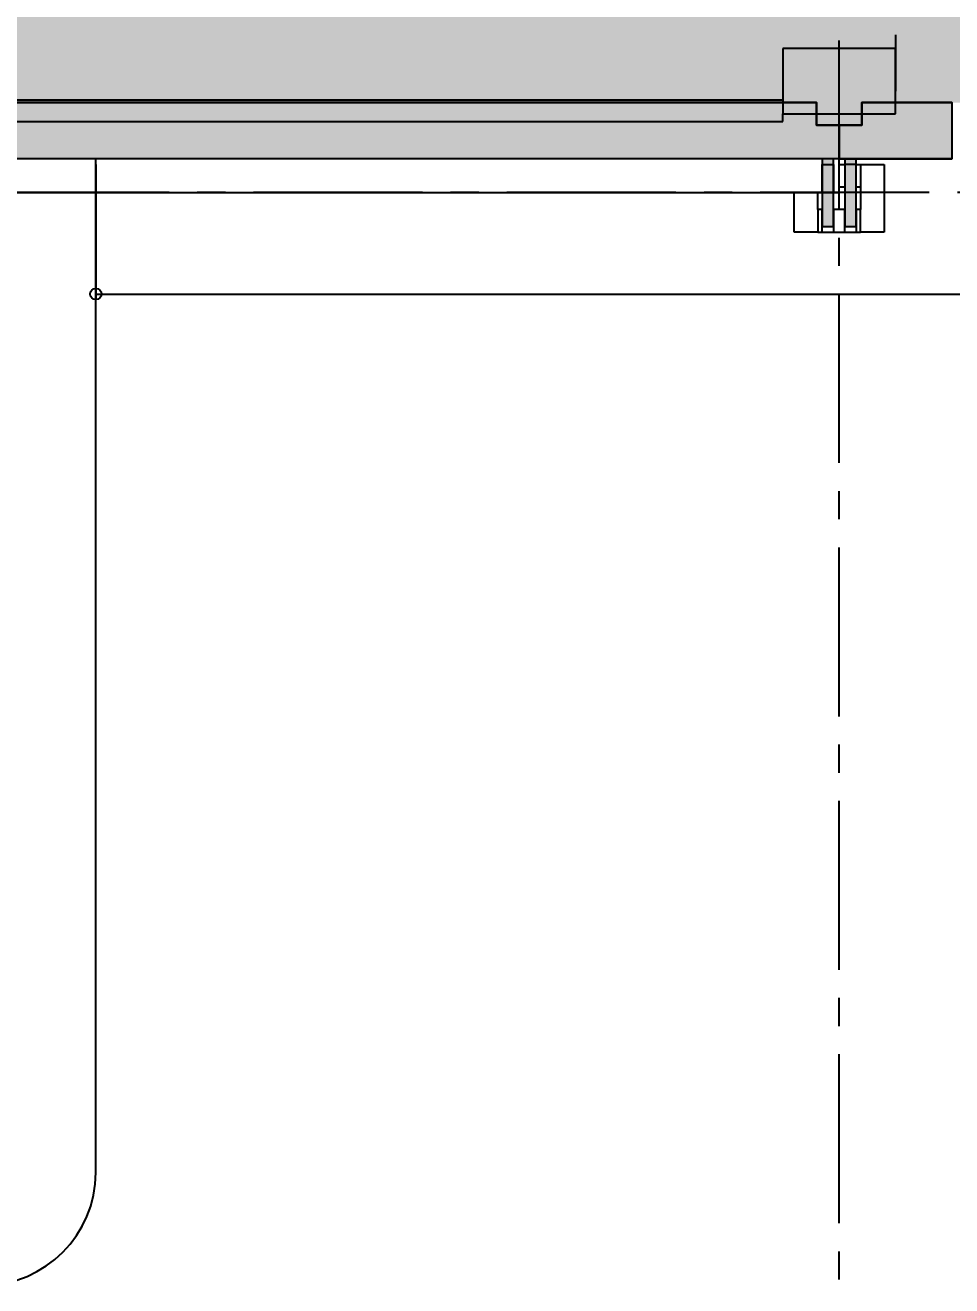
# Model space of a CAD drawing. Header units: inches. Extents: x -5 to 57, y -105 to 48.
# Drawn here: x 11.39 to 15.5, y 15 to 20.59 of the extents above; entities that cross this region are included whole.
import ezdxf

# ---------------------------------------------------------------- set-up
doc = ezdxf.new("R2010")
doc.units = ezdxf.units.IN
doc.header["$MEASUREMENT"] = 0
for name, pattern in [('CENTER2', [1.125, 0.75, -0.125, 0.125, -0.125]), ('CONTINUA', [0]), ('DASHED2', [0.375, 0.25, -0.125])]:
    doc.linetypes.add(name, pattern=pattern)
doc.layers.get('Defpoints').update_dxf_attribs({"color": 140})
for name, color, linetype in [('AL-Mamp', 3, 'Continuous'), ('Al-Proyecciones', 1, 'DASHED2'), ('DIM-Cotas100', 2, 'Continuous'), ('EJES-Estructura', 3, 'CENTER2'), ('EQ-Fijo', 1, 'Continuous'), ('ES-Columna', 4, 'CONTINUA'), ('HTC-Estructura', 250, 'CONTINUA'), ('HTC-TexturaPiso', 7, 'Continuous'), ('SectionCutEdges', 240, 'Continuous'), ('Z_SKP', 7, 'Continuous')]:
    doc.layers.add(name, color=color, linetype=linetype)
doc.layers.add('HTC-Mamposterías', color=253, linetype='Continuous', lineweight=9)
doc.styles.add('2.0 RobotoLight', font='Roboto-Light.ttf', dxfattribs={"height": 0.2})
doc.dimstyles.new('1.100 circulo alineado', dxfattribs={"dimtxt": 0.2, "dimasz": 0.05, "dimexe": 0.025, "dimexo": 0.025, "dimgap": 0.025, "dimtad": 0, "dimzin": 0, "dimtxsty": '2.0 RobotoLight', "dimblk": 'ORIGIN', "dimcen": 0, "dimdle": 0.001, "dimclre": 1, "dimadec": 0, "dimazin": 0, "dimtfac": 1, "dimtmove": 2, "dimatfit": 2, "dimldrblk": 'DOT', "dimfxl": 1, "dimtolj": 1, "dimtzin": 0, "dimlwd": -1, "dimlwe": -1, "dimarcsym": 1})

# ---------------------------------------------------------------- blocks, each defined once
blk = doc.blocks.new('skp')
for p, q in [((19.67499999999887, 20.19999999999997), (19.85000000000017, 20.19999999999997)), ((19.67499999999887, 20.09499999999998), (19.67499999999887, 20.19999999999997)), ((19.77499999999887, 20.09499999999998), (19.67499999999887, 20.09499999999998)), ((19.67499999999887, 20.09499999999998), (19.67499999999887, 20.07499999999998)), ((19.77499999999887, 20.09499999999998), (19.85000000000016, 20.09499999999998)), ((19.77499999999887, 20.07499999999998), (19.77499999999887, 20.09499999999998)), ((19.67499999999887, 20.02499999999998), (19.67499999999887, 19.97499999999999)), ((19.77499999999887, 19.97499999999999), (19.77499999999887, 20.02499999999998)), ((19.87499999999886, 19.97499999999999), (19.87499999999886, 20)), ((19.97499999999886, 19.99999999999999), (19.97499999999886, 19.97499999999999)), ((19.67499999999887, 19.92499999999999), (19.67499999999887, 19.90499999999999)), ((19.77499999999887, 19.90499999999999), (19.77499999999887, 19.92499999999999)), ((19.87499999999886, 19.90499999999999), (19.87499999999886, 19.92499999999999)), ((19.97499999999886, 19.92499999999999), (19.97499999999886, 19.90499999999999)), ((19.67499999999887, 19.90499999999999), (19.77499999999887, 19.90499999999999)), ((19.67499999999887, 19.8), (19.67499999999887, 19.90499999999999)), ((19.87499999999886, 19.90499999999999), (19.77499999999887, 19.90499999999999)), ((19.97499999999886, 19.90499999999999), (19.87499999999886, 19.90499999999999)), ((19.97499999999886, 19.90499999999999), (19.97499999999887, 19.8)), ((19.97499999999887, 19.8), (19.67499999999887, 19.8))]:
    blk.add_line(p, q)
at = {"layer": 'SectionCutEdges'}
for p, q in [((20.26021812656079, 20.24999999999999), (20.26021812656079, 31.75000000000023)), ((20.16513544435595, 23.89999999999997), (20.16513544435595, 20.24999999999999)), ((20.24999999999909, 20.24999999999996), (20.24999999999969, 23.89999999999997)), ((19.85000000000063, 23.69999999999999), (19.85000000000017, 20.19999999999997)), ((20.16513544435595, 20.24999999999999), (20.19999999999949, 20.24999999999996)), ((20.24999999999909, 20.24999999999996), (20.19999999999949, 20.24999999999996)), ((20.19999999999949, 20.24999999999996), (20.19999999999949, 20.09999999999998)), ((20.24999999999907, 20.09999999999997), (20.24999999999909, 20.24999999999996)), ((20.26021812656079, 20.24999999999999), (20.24999999999909, 20.24999999999996)), ((20.49007588413474, 20.24999999999996), (20.26021812656079, 20.24999999999999)), ((20.49007588413474, 19.74999999999998), (20.49007588413474, 20.24999999999996)), ((19.85000000000017, 20.19999999999997), (19.85000000000016, 20.09499999999998)), ((19.85000000000016, 20.09499999999998), (19.85000000000016, 20.07499999999998)), ((20.14999999999944, 20.09999999999999), (20.19999999999949, 20.09999999999998)), ((20.14999999999895, 20.00000000000001), (20.14999999999944, 20.09999999999999)), ((20.19999999999949, 20.09999999999998), (20.24999999999907, 20.09999999999997)), ((20.19999999999949, 20.09999999999998), (20.19999999999949, 19.9)), ((19.67499999999887, 20.07499999999998), (19.67499999999887, 20.02499999999998)), ((19.67499999999887, 20.07499999999998), (19.77499999999887, 20.07499999999998)), ((19.85000000000016, 20.07499999999998), (19.77499999999887, 20.07499999999998)), ((19.85000000000016, 20.07499999999998), (19.97499999999886, 20.07499999999998)), ((19.85000000000016, 20.07499999999998), (19.85000000000015, 20.02499999999998)), ((19.97499999999886, 20.07499999999998), (19.97499999999886, 20.02499999999998)), ((19.77499999999887, 20.02499999999998), (19.67499999999887, 20.02499999999998)), ((19.77499999999887, 20.02499999999998), (19.85000000000015, 20.02499999999998)), ((19.85000000000015, 20.02499999999998), (19.85000000000015, 20)), ((19.97499999999886, 20.02499999999998), (19.85000000000015, 20.02499999999998)), ((19.85000000000015, 20), (19.87499999999886, 20)), ((19.87499999999886, 20), (19.97499999999886, 19.99999999999999)), ((19.97499999999886, 19.99999999999999), (20.0000000000001, 19.99999999999999)), ((20.0000000000001, 19.99999999999999), (19.99999999999954, 19.50000000000001)), ((20.14999999999895, 20.00000000000001), (20.0000000000001, 19.99999999999999)), ((20.14999999999949, 19.9), (20.14999999999895, 20.00000000000001)), ((19.67499999999887, 19.97499999999999), (19.67499999999887, 19.92499999999999)), ((19.67499999999887, 19.97499999999999), (19.77499999999887, 19.97499999999999)), ((19.77499999999887, 19.92499999999999), (19.67499999999887, 19.92499999999999)), ((19.87499999999886, 19.97499999999999), (19.77499999999887, 19.97499999999999)), ((19.77499999999887, 19.92499999999999), (19.87499999999886, 19.92499999999999)), ((19.97499999999886, 19.97499999999999), (19.87499999999886, 19.97499999999999)), ((19.87499999999886, 19.92499999999999), (19.97499999999886, 19.92499999999999)), ((19.97499999999886, 19.92499999999999), (19.97499999999886, 19.97499999999999)), ((20.19999999999949, 19.9), (20.14999999999949, 19.9)), ((20.24999999999895, 19.90000000000001), (20.19999999999949, 19.9)), ((20.19999999999949, 19.9), (20.19999999999949, 19.74999999999998)), ((20.24999999999895, 19.74999999999998), (20.24999999999895, 19.90000000000001)), ((20.19999999999949, 19.74999999999998), (20.24999999999895, 19.74999999999998)), ((20.24999999999895, 19.74999999999998), (20.49007588413474, 19.74999999999998)), ((20.24999999999895, 19.50000000000001), (20.24999999999895, 19.74999999999998))]:
    blk.add_line(p, q, dxfattribs=at)
blk = doc.blocks.new('columna')
at = {"layer": 'HTC-Estructura'}
h = blk.add_hatch(color=256, dxfattribs=at)
h.dxf.hatch_style = 1
h.paths.add_polyline_path([(0.09999999999999432, 0), (0.1499999999999986, 1.77635683940025e-15), (0.1499999999999986, 0.3000000000000007), (0.09999999999999432, 0.2999999999999989)])
h.paths.add_polyline_path([(0, 0), (0.05000000000000426, 1.77635683940025e-15), (0.05000000000000426, 0.3000000000000007), (0, 0.2999999999999989)])
for points in [[(0, 0), (0.05000000000000426, 1.77635683940025e-15), (0.05000000000000426, 0.3000000000000007), (0, 0.2999999999999989)], [(0.09999999999999432, 0), (0.1499999999999986, 1.77635683940025e-15), (0.1499999999999986, 0.3000000000000007), (0.09999999999999432, 0.2999999999999989)]]:
    blk.add_lwpolyline(points, close=True)
blk = doc.blocks.new('_Origin')
at = {"layer": 'DIM-Cotas100', "color": 0, "lineweight": -2}
blk.add_line((0, 0), (-1, 0), dxfattribs=at)
blk.add_circle((0, 0), 0.5, dxfattribs=at)
blk = doc.blocks.new('*D50')
at = {"layer": 'Defpoints', "color": 0, "lineweight": -3, "transparency": 16777216}
for p in [(11.69999999999999, 20.00000000000008), (27.19999999999998, 20.00000000000009), (27.19999999999998, 19.40000000000009)]:
    blk.add_point(p, dxfattribs=at)
at = {"layer": 'DIM-Cotas100', "color": 1, "transparency": 16777216}
for p, q in [((11.69999999999999, 19.97500000000008), (11.69999999999999, 19.37500000000009)), ((27.19999999999998, 19.97500000000009), (27.19999999999998, 19.37500000000009))]:
    blk.add_line(p, q, dxfattribs=at)
at = {"layer": 'DIM-Cotas100', "color": 0, "transparency": 16777216}
for p, q in [((11.74999999999999, 19.40000000000009), (19.83302609818578, 19.40000000000009)), ((27.14999999999998, 19.40000000000009), (20.51956455972424, 19.40000000000009))]:
    blk.add_line(p, q, dxfattribs=at)
at = {"layer": 'DIM-Cotas100', "color": 0, "transparency": 16777216, "xscale": 0.05, "yscale": 0.05, "zscale": 0.05, "rotation": 180}
blk.add_blockref('_Origin', (11.69999999999999, 19.40000000000009), dxfattribs=at)
at = {"layer": 'DIM-Cotas100', "color": 0, "transparency": 16777216, "xscale": 0.05, "yscale": 0.05, "zscale": 0.05}
blk.add_blockref('_Origin', (27.19999999999998, 19.40000000000009), dxfattribs=at)
at = {"layer": 'DIM-Cotas100', "color": 0, "lineweight": -3, "transparency": 16777216, "insert": (20.17629532895501, 19.40000000000009), "char_height": 0.2, "attachment_point": 5, "style": '2.0 RobotoLight'}
blk.add_mtext('\\A1;15,50', dxfattribs=at)
blk = doc.blocks.new('_Dot')
at = {"color": 0, "linetype": 'ByBlock', "lineweight": -2}
blk.add_line((-0.5, 0), (-1, 0), dxfattribs=at)
at = {"color": 0, "linetype": 'ByBlock', "lineweight": -2, "const_width": 0.5}
blk.add_lwpolyline([(-0.25, 0, 1), (0.25, 0, 1)], format="xyb", close=True, dxfattribs=at)

msp = doc.modelspace()

# ---------------------------------------------------------------- hatches: boundary and pattern name
at = {"layer": 'HTC-Mamposterías', "lineweight": -3}
h = msp.add_hatch(color=256, dxfattribs=at)
h.dxf.hatch_style = 1
h.paths.add_polyline_path([(9.7, 19.99999999999954), (8.99999999999981, 19.99999999999954), (8.999999999999917, 17.44999999999957), (8.899999999999922, 17.44999999999957), (8.899999999999709, 18.19999999999957), (6.900000000000252, 18.19999999999908), (6.900000000000252, 15.2), (8.899999999999922, 15.2), (8.899999999999922, 16.64999999999957), (8.999999999999917, 16.64999999999957), (9.000000000001082, 15.00000000000001), (6.799999999999203, 14.99999999999872), (6.799999999998962, 18.70000000000011), (6.899999999999933, 18.70000000000011), (6.899999999999997, 18.3999999999991), (8.799999999999956, 18.39999999999925), (8.79999999999995, 19.99999999999957), (6.899999999999932, 19.99999999999918), (6.899999999999932, 19.70000000000006), (6.799999999999841, 19.70000000000006), (6.799999999999832, 19.99999999999918), (6.499999999999862, 19.9999999999991), (6.499999999999862, 20.24999999999903), (6.900000000000009, 20.24999999999903), (6.899999999999988, 20.14999999999891), (7.100000000000019, 20.14999999999892), (7.100000000000019, 20.24999999999905), (9.700000000000001, 20.24999999999905)])
h.paths.add_polyline_path([(2.899999999999778, 19.00000000000084), (1.899999999999785, 19.00000000000067), (1.90000000000051, 20.40000000000067), (2.900000000000503, 20.40000000000067), (2.900000000000373, 20.14999999999884), (3.100000000000161, 20.14999999999884), (3.099999999999994, 20.24999999999903), (5.899999999999872, 20.24999999999903), (5.899999999999856, 19.99999999999894), (5.599999999999886, 19.99999999999886), (5.600000000000142, 18.92499999999932), (5.500000000000147, 18.92499999999932), (5.499999999999849, 19.99999999999954), (3.100000000000161, 19.99999999999956), (3.100000000000474, 18.0499999999999), (5.500000000000147, 18.04999999999988), (5.500000000000147, 18.12499999999913), (5.600000000000042, 18.12499999999913), (5.600000000000042, 17.92499999999908), (5.500000000000147, 17.92499999999908), (5.500000000000147, 17.94999999999986), (3.10000000000044, 17.94999999999983), (3.100000000000474, 15.09999999999915), (5.200000000000269, 15.09999999999915), (5.200000000000212, 17.07499999999886), (5.500000000000147, 17.07499999999886), (5.500000000000147, 17.12499999999888), (5.600000000000142, 17.12499999999888), (5.600000000000149, 16.97499999999884), (5.300000000000264, 16.97499999999882), (5.300000000000264, 15.09999999999911), (5.600000000000142, 15.09999999999911), (5.600000000000128, 14.99999999999874), (2.900000000000473, 14.99999999999954)])
h.paths.add_polyline_path([(7.999999999999995, 9.999999999999428), (2.900000000000475, 9.999999999999424), (2.900000000000475, 11.00000000000002), (1.900000000000475, 11.00000000000002), (1.900000000000474, 9.600000000000342), (2.900000000000474, 9.600000000000342), (2.900000000000475, 9.850000000000534), (3.099999999999991, 9.850000000000527), (3.099999999999991, 9.750000000000284), (6.899999999999995, 9.750000000000014), (6.899999999999999, 9.850000000001003), (7.100000000000026, 9.850000000000996), (7.100000000000019, 9.700000000000045), (7.999999999999998, 9.700000000000028)])
h.paths.add_polyline_path([(15.5, 9.750000000000016), (15.5, 9.999999999999421), (9.999999999999993, 9.999999999999421), (9.999999999999993, 9.700000000000005), (10.9, 9.699999999999962), (10.90000000000003, 9.850000000000554), (11.09999999999999, 9.850000000000547), (11.09999999999999, 9.749999999999995), (14.89999999999999, 9.75), (14.9, 9.850000000000017), (15.1, 9.850000000000017), (15.1, 9.750000000000009)])
h.paths.add_polyline_path([(19.5, 10.00000000000059), (19.5, 9.750000000001185), (19.1, 9.750000000001185), (19.1, 9.85000000000118), (18.9, 9.85000000000118), (18.89999999999986, 9.750000000001178), (18.49999999999996, 9.750000000001211), (18.50000000000023, 10.00000000000113)])
h.paths.add_polyline_path([(23.5, 10.00000000000059), (23.5, 9.750000000001185), (23.1, 9.750000000001185), (23.1, 9.85000000000118), (22.9, 9.85000000000118), (22.89999999999986, 9.750000000001178), (22.49999999999996, 9.750000000001211), (22.50000000000023, 10.00000000000113)])
h.paths.add_polyline_path([(28.19999999999974, 9.600000000000513), (27.20000000000005, 9.600000000000172), (27.19999999999998, 9.850000000000016), (26.9, 9.850000000000016), (26.9, 9.750000000000014), (26.49999999999998, 9.750000000000014), (26.49999999999977, 9.999999999999424), (27.19999999999998, 9.99999999999941), (27.19999999999998, 11.00000000000002), (28.19999999999998, 11.00000000000001)])
h.paths.add_polyline_path([(23.5, 20.00000000000009), (23.5, 20.2499999999995), (23.1, 20.2499999999995), (23.1, 20.1499999999995), (22.9, 20.1499999999995), (22.89999999999986, 20.2499999999995), (22.49999999999996, 20.24999999999947), (22.50000000000024, 19.99999999999955)])
h.paths.add_polyline_path([(19.5, 20.00000000000009), (19.5, 20.2499999999995), (19.1, 20.2499999999995), (19.1, 20.1499999999995), (18.9, 20.1499999999995), (18.89999999999986, 20.2499999999995), (18.49999999999996, 20.24999999999947), (18.50000000000024, 19.99999999999955)])
h.paths.add_polyline_path([(10.5, 20.24999999999905), (10.90000000000002, 20.24999999999905), (10.9, 20.14999999999893), (11.10000000000003, 20.14999999999894), (11.10000000000003, 20.24999999999908), (14.90000000000003, 20.24999999999908), (14.90000000000002, 20.14999999999945), (15.10000000000053, 20.1499999999995), (15.09999999999999, 20.24999999999896), (15.49999999999998, 20.24999999999896), (15.49999999999998, 19.99999999999955), (10.50000000000001, 19.99999999999954)])
h.paths.add_polyline_path([(28.20000000000073, 20.39999999999388), (27.2000000000008, 20.39999999999423), (27.19999999999998, 20.14999999999948), (26.9, 20.14999999999948), (26.9, 20.24999999999948), (26.49999999999998, 20.24999999999948), (26.49999999999977, 20.00000000000007), (27.19999999999998, 20.00000000000009), (27.20000000000004, 18.99999999999406), (28.20000000000004, 18.99999999999406)])
at = {"layer": 'HTC-TexturaPiso', "lineweight": -3, "true_color": 0xcfc0af}
h = msp.add_hatch(dxfattribs=at)
h.set_pattern_fill('AR-SAND', color=9, scale=0.1, angle=0.05)
h.set_pattern_definition([(37.55, (0, 0), (-0.006467480485384635, 0.1926768063264782), [0, -0.152, 0, -0.17, 0, -0.1625]), (7.55, (0, 0), (0.1767313244658817, 0.282368941196682), [0, -0.082, 0, -0.137, 0, -0.0525]), (327.55, (-0.1229999531650747, -0.0001073377353739234), (0.3114135737519036, 0.0008376652480316074), [0, -0.05, 0, -0.18, 0, -0.235]), (317.55, (-0.1229999531650747, -0.0001073377353739234), (0.3005359543602797, 0.08802985707563026), [0, -0.025, 0, -0.118, 0, -0.135])])
h.paths.add_polyline_path([(26.49999999999998, 20.24999999999948), (26.9, 20.24999999999948), (26.9, 20.14999999999948), (27.19999999999998, 20.14999999999948), (27.20000000000005, 20.4222119289306), (28.19999999999974, 20.42221192893025), (28.19999999999998, 19.0222119289306), (28.19999999999998, 10.97778807106889), (28.19999999999974, 9.60000000000149), (30.19999999999753, 9.600000000001497), (30.19999999999999, 23.74999999999908), (2.000000000000485, 23.74999999999908), (2.000000000000485, 20.40000000000069), (2.900000000000446, 20.40000000000064), (2.900000000000442, 20.14999999999878), (3.100000000000001, 20.14999999999889), (3.100000000000009, 20.24999999999903), (5.899999999999871, 20.24999999999903), (6.499999999999861, 20.24999999999903), (6.900000000000009, 20.24999999999903), (6.899999999999988, 20.14999999999891), (7.100000000000019, 20.14999999999892), (7.100000000000023, 20.24999999999905), (9.700000000000001, 20.24999999999905), (10.5, 20.24999999999905), (10.90000000000002, 20.24999999999905), (10.90000000000001, 20.14999999999893), (11.10000000000004, 20.14999999999894), (11.10000000000003, 20.24999999999908), (14.90000000000003, 20.24999999999908), (14.90000000000002, 20.14999999999945), (15.10000000000053, 20.1499999999995), (15.09999999999999, 20.24999999999896), (15.49999999999998, 20.24999999999896), (18.49999999999998, 20.24999999999948), (18.89999999999986, 20.2499999999995), (18.9, 20.1499999999995), (19.1, 20.1499999999995), (19.1, 20.2499999999995), (19.5, 20.2499999999995), (22.49999999999998, 20.24999999999948), (22.89999999999986, 20.2499999999995), (22.9, 20.1499999999995), (23.1, 20.1499999999995), (23.1, 20.2499999999995), (23.5, 20.2499999999995)])

# ---------------------------------------------------------------- linework, layer by layer
at = {"layer": 'AL-Mamp', "lineweight": -3}
msp.add_lwpolyline([(10.5, 20.24999999999905), (10.90000000000002, 20.24999999999905), (10.9, 20.14999999999893), (11.10000000000003, 20.14999999999894), (11.10000000000003, 20.24999999999908), (14.90000000000003, 20.24999999999908), (14.90000000000002, 20.14999999999945), (15.10000000000053, 20.1499999999995), (15.09999999999999, 20.24999999999896), (15.49999999999998, 20.24999999999896), (15.49999999999998, 19.99999999999955), (10.50000000000001, 19.99999999999954)], close=True, dxfattribs=at)
at = {"layer": 'Al-Proyecciones'}
msp.add_lwpolyline([(2.750000000000476, 20.4222119289306), (2.750000000000476, 23.54999999999916), (15.25000000000006, 23.5499999999989), (15.25000000000018, 20.24999999999896)], dxfattribs=at)
at = {"layer": 'EJES-Estructura'}
for p, q in [((14.99999999999997, 4.025000000000276), (15.0000000000004, 25.25000000000006)), ((31.14999999999998, 19.85000000000273), (1.349999999999923, 19.85000000000061))]:
    msp.add_line(p, q, dxfattribs=at)
at = {"layer": 'EQ-Fijo', "lineweight": -3}
msp.add_lwpolyline([(9.000000000001082, 14.99999999999999), (11.20000000000026, 15.00000000000119, 0.4142135623729353), (11.69999999999999, 15.50000000000119), (11.69999999999999, 20.00000000000008)], format="xyb", dxfattribs=at)

# ---------------------------------------------------------------- block references
at = {"layer": 'ES-Columna', "rotation": 180}
msp.add_blockref('columna', (15.07499999999999, 20.00000000000008), dxfattribs=at)
at = {"layer": 'Z_SKP', "rotation": 89.99999999999999}
msp.add_blockref('skp', (34.99999999999999, 3.552713678800501e-15), dxfattribs=at)

# ---------------------------------------------------------------- dimensions: what is measured, and where the dimension line sits
at = {"layer": 'DIM-Cotas100', "lineweight": -3}
dim = msp.add_linear_dim(base=(27.19999999999998, 19.40000000000009), p1=(11.69999999999999, 20.00000000000008), p2=(27.19999999999998, 20.00000000000009), dimstyle='1.100 circulo alineado', dxfattribs=at)
dim.commit()
dim.dimension.update_dxf_attribs({"geometry": '*D50', "text_midpoint": (20.17629532895501, 19.40000000000009), "dimtype": 160})

doc.saveas('drawing.dxf')
